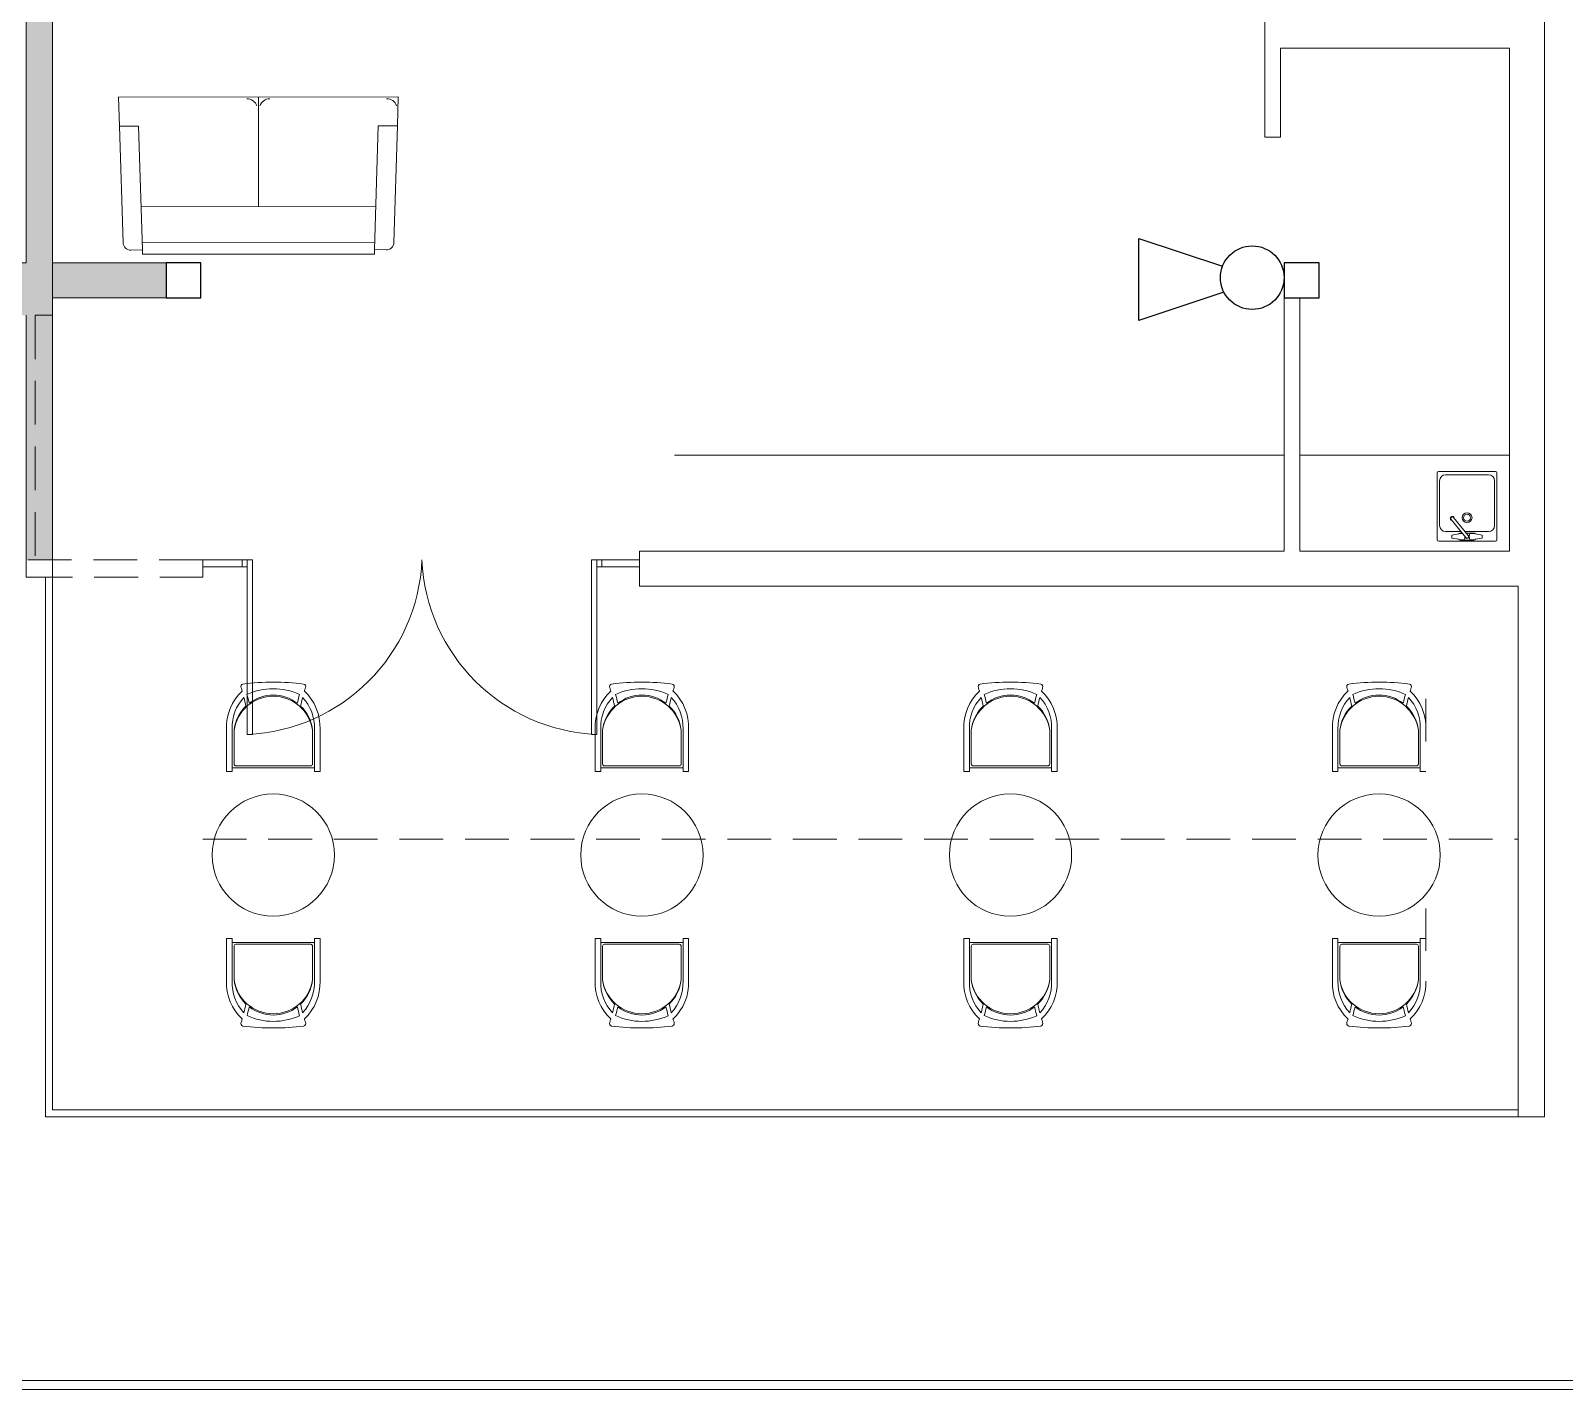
# Model space of a CAD drawing. Header units: metres. Extents: x 51 to 18146, y -212 to 18074.
# Drawn here: x 104.38 to 113.15, y 345.2 to 352.97 of the extents above; entities that cross this region are included whole.
import ezdxf

# ---------------------------------------------------------------- set-up
doc = ezdxf.new("R2010")
doc.units = ezdxf.units.M
doc.linetypes.add('CONTINUA', pattern=[0])
doc.linetypes.add('DASHED2', pattern=[0.375, 0.25, -0.125])
doc.layers.get('0').update_dxf_attribs({"color": 250})
doc.layers.add('EXTINTORES', color=1, linetype='Continuous')
for name, color, linetype, lineweight in [('P0 - Estructura', 250, 'Continuous', 25), ('P0 - Mobiliario', 250, 'Continuous', 9), ('P0 - Paredes', 250, 'Continuous', 20), ('P0 - Pasamanos', 250, 'Continuous', 13), ('P0 - Pergola', 250, 'Continuous', 18), ('P0 - Ventanas', 250, 'Continuous', 15), ('RA Incendios', 1, 'Continuous', 5)]:
    doc.layers.add(name, color=color, linetype=linetype, lineweight=lineweight)
doc.layers.get('0').freeze()

# ---------------------------------------------------------------- blocks, each defined once
blk = doc.blocks.new('-COL40-')
at = {"color": 0}
blk.add_lwpolyline([(-0.2, 0.2), (-0.2, -0.2), (0.2, -0.2), (0.2, 0.2)], close=True, dxfattribs=at)
blk = doc.blocks.new('extintor pqs')
at = {"layer": 'EXTINTORES'}
blk.add_lwpolyline([(102.0299, 70.2583), (102.5164, 70.4199), (102.5164, 69.9509), (102.0381, 70.1092)], dxfattribs=at)
blk.add_circle((101.8684, 70.1746), 0.1819, dxfattribs=at)

msp = doc.modelspace()

# ---------------------------------------------------------------- hatches: boundary and pattern name
at = {"layer": 'P0 - Paredes'}
h = msp.add_hatch(color=256, dxfattribs=at)
h.dxf.hatch_style = 1
h.paths.add_polyline_path([(105.158, 357.9818), (104.5088, 357.9818), (104.5088, 359.2548), (105.3035, 359.1746), (105.3184, 359.3229), (101.7819, 359.6806), (101.7819, 359.53), (101.7819, 359.3802), (101.8568, 359.3802), (101.8568, 357.8819), (102.0016, 357.8818), (102.0016, 357.9818), (102.0016, 359.5078), (104.3589, 359.2699), (104.3589, 358.0317), (103.0604, 358.0317), (103.0604, 357.8819), (104.3589, 357.8819), (104.3589, 351.639), (103.8595, 351.639), (103.8595, 351.3394), (104.3589, 351.3394), (104.3589, 349.941), (104.5088, 349.941), (104.5088, 351.3394), (104.5088, 357.8319), (105.158, 357.8319)])
h = msp.add_hatch(color=256, dxfattribs=at)
h.dxf.hatch_style = 1
h.paths.add_polyline_path([(105.158, 351.639), (104.5088, 351.639), (104.5088, 351.4393), (105.158, 351.4393)])

# ---------------------------------------------------------------- linework, layer by layer
at = {"layer": 'P0 - Mobiliario'}
for p, q in [((104.8863, 352.587), (106.4853, 352.5882)), ((104.8911, 352.4217), (104.8863, 352.587)), ((105.6858, 352.5875), (105.6861, 351.9614)), ((106.4808, 352.4229), (106.4853, 352.5882)), ((111.5507, 350.5403), (108.0647, 350.5403)), ((111.6406, 350.5403), (112.8392, 350.5403)), ((112.4264, 350.4379), (112.4264, 350.0557)), ((112.759, 350.4466), (112.435, 350.4466)), ((112.7196, 350.4271), (112.4744, 350.4271)), ((112.7676, 350.438), (112.7676, 350.0556)), ((112.4398, 350.1375), (112.4398, 350.3925)), ((112.7542, 350.1375), (112.7542, 350.3925)), ((112.5901, 350.0681), (112.5058, 350.172)), ((112.6039, 350.0792), (112.5196, 350.1832)), ((112.5619, 350.1029), (112.4744, 350.1029)), ((112.5098, 350.0825), (112.5497, 350.0891)), ((112.5098, 350.0648), (112.5098, 350.0825)), ((112.5709, 350.0918), (112.5494, 350.0907)), ((112.5494, 350.0907), (112.5494, 350.089)), ((112.5499, 350.0892), (112.5497, 350.0891)), ((112.5497, 350.0891), (112.5497, 350.0891)), ((112.55, 350.0904), (112.5501, 350.0901)), ((112.5501, 350.0901), (112.5501, 350.0897)), ((112.5698, 350.0932), (112.5569, 350.0932)), ((112.7196, 350.1029), (112.5847, 350.1029)), ((112.6372, 350.0932), (112.5926, 350.0932)), ((112.6129, 350.0923), (112.6446, 350.0907)), ((112.644, 350.0901), (112.6439, 350.0897)), ((112.6441, 350.0904), (112.644, 350.0901)), ((112.6441, 350.0892), (112.6444, 350.0891)), ((112.6444, 350.0891), (112.6444, 350.0891)), ((112.6842, 350.0825), (112.6444, 350.0891)), ((112.6842, 350.0648), (112.6842, 350.0825)), ((112.759, 350.047), (112.435, 350.047)), ((112.5098, 350.0648), (112.5497, 350.0583)), ((112.5494, 350.0566), (112.5494, 350.0583)), ((112.5811, 350.0551), (112.5494, 350.0566)), ((112.5499, 350.0581), (112.5497, 350.0583)), ((112.5497, 350.0583), (112.5497, 350.0583)), ((112.55, 350.057), (112.5501, 350.0573)), ((112.5501, 350.0573), (112.5501, 350.0576)), ((112.5569, 350.0542), (112.6372, 350.0542)), ((112.6129, 350.0551), (112.6446, 350.0566)), ((112.644, 350.0573), (112.6439, 350.0576)), ((112.6441, 350.057), (112.644, 350.0573)), ((112.6441, 350.0581), (112.6444, 350.0583)), ((112.6842, 350.0648), (112.6444, 350.0583)), ((112.6444, 350.0583), (112.6444, 350.0583)), ((112.3615, 349.1454), (112.3615, 348.9027)), ((105.5038, 348.973), (105.5038, 348.7303)), ((105.5359, 348.9741), (105.5359, 348.7303)), ((105.5466, 348.9659), (105.5466, 348.7732)), ((105.9956, 348.9659), (105.9956, 348.7732)), ((106.0063, 348.9741), (106.0063, 348.7303)), ((106.0384, 348.973), (106.0384, 348.7303)), ((107.6115, 348.973), (107.6115, 348.7303)), ((107.6436, 348.9741), (107.6436, 348.7303)), ((107.6543, 348.9659), (107.6543, 348.7732)), ((108.1033, 348.9659), (108.1033, 348.7732)), ((108.114, 348.9741), (108.114, 348.7303)), ((108.1461, 348.973), (108.1461, 348.7303)), ((109.7192, 348.973), (109.7192, 348.7303)), ((109.7513, 348.9741), (109.7513, 348.7303)), ((109.762, 348.9659), (109.762, 348.7732)), ((110.2109, 348.9659), (110.2109, 348.7732)), ((110.2217, 348.9741), (110.2217, 348.7303)), ((110.2538, 348.973), (110.2538, 348.7303)), ((111.8268, 348.973), (111.8268, 348.7303)), ((111.8589, 348.9741), (111.859, 348.7303)), ((111.8697, 348.9659), (111.8697, 348.7732)), ((112.3186, 348.9659), (112.3186, 348.7732)), ((112.3294, 348.9741), (112.3293, 348.7303)), ((105.5573, 348.7625), (105.9849, 348.7625)), ((107.665, 348.7625), (108.0926, 348.7625)), ((109.7727, 348.7625), (110.2002, 348.7625)), ((111.8804, 348.7625), (112.3079, 348.7625)), ((105.5038, 348.7303), (105.5359, 348.7303)), ((105.5359, 348.7517), (106.0063, 348.7517)), ((106.0384, 348.7303), (106.0063, 348.7303)), ((107.6115, 348.7303), (107.6436, 348.7303)), ((107.6436, 348.7517), (108.114, 348.7517)), ((108.1461, 348.7303), (108.114, 348.7303)), ((109.7192, 348.7303), (109.7513, 348.7303)), ((109.7513, 348.7517), (110.2217, 348.7517)), ((110.2538, 348.7303), (110.2217, 348.7303)), ((111.8268, 348.7303), (111.859, 348.7303)), ((111.859, 348.7517), (112.3293, 348.7517)), ((112.3615, 348.7303), (112.3293, 348.7303)), ((112.3615, 347.704), (112.3615, 347.9467)), ((105.5038, 347.5316), (105.5038, 347.7743)), ((105.5038, 347.7743), (105.5359, 347.7743)), ((105.5359, 347.5305), (105.5359, 347.7743)), ((106.0063, 347.7529), (105.5359, 347.7529)), ((105.5466, 347.5387), (105.5466, 347.7315)), ((105.9849, 347.7422), (105.5573, 347.7422)), ((105.9956, 347.5387), (105.9956, 347.7315)), ((106.0384, 347.7743), (106.0063, 347.7743)), ((106.0063, 347.5305), (106.0063, 347.7743)), ((106.0384, 347.5316), (106.0384, 347.7743)), ((107.6115, 347.5316), (107.6115, 347.7743)), ((107.6115, 347.7743), (107.6436, 347.7743)), ((107.6436, 347.5305), (107.6436, 347.7743)), ((108.114, 347.7529), (107.6436, 347.7529)), ((107.6543, 347.5387), (107.6543, 347.7315)), ((108.0926, 347.7422), (107.665, 347.7422)), ((108.1033, 347.5387), (108.1033, 347.7315)), ((108.1461, 347.7743), (108.114, 347.7743)), ((108.114, 347.5305), (108.114, 347.7743)), ((108.1461, 347.5316), (108.1461, 347.7743)), ((109.7192, 347.5316), (109.7192, 347.7743)), ((109.7192, 347.7743), (109.7513, 347.7743)), ((109.7513, 347.5305), (109.7513, 347.7743)), ((110.2217, 347.7529), (109.7513, 347.7529)), ((109.762, 347.5387), (109.762, 347.7315)), ((110.2002, 347.7422), (109.7727, 347.7422)), ((110.2109, 347.5387), (110.2109, 347.7315)), ((110.2538, 347.7743), (110.2217, 347.7743)), ((110.2217, 347.5305), (110.2217, 347.7743)), ((110.2538, 347.5316), (110.2538, 347.7743)), ((111.8269, 347.5316), (111.8269, 347.7743)), ((111.8269, 347.7743), (111.859, 347.7743)), ((111.8589, 347.5305), (111.859, 347.7743)), ((112.3293, 347.7529), (111.859, 347.7529)), ((111.8697, 347.5387), (111.8697, 347.7315)), ((112.3079, 347.7422), (111.8804, 347.7422)), ((112.3186, 347.5387), (112.3186, 347.7315)), ((112.3615, 347.7743), (112.3293, 347.7743)), ((112.3294, 347.5305), (112.3293, 347.7743))]:
    msp.add_line(p, q, dxfattribs=at)
for points in [[(105.0229, 351.7142), (104.9572, 351.7122, -0.41423), (104.9121, 351.7548), (104.8911, 352.4217), (105.0007, 352.4219)], [(106.35, 351.7151), (106.4157, 351.7133, 0.41423), (106.4607, 351.7559), (106.4808, 352.4229), (106.3712, 352.4229)]]:
    msp.add_lwpolyline(points, format="xyb", close=True, dxfattribs=at)
for points in [[(105.0152, 351.9608), (106.3574, 351.962)], [(105.0217, 351.7547), (106.3512, 351.7552)], [(105.0229, 351.7142), (105.0236, 351.689)], [(106.3493, 351.689), (105.0236, 351.689)], [(106.35, 351.7151), (106.3493, 351.689)]]:
    msp.add_lwpolyline(points, dxfattribs=at)
for centre, radius in [((112.597, 350.1817), 0.0284), ((112.597, 350.1817), 0.0196), ((105.7711, 348.2523), 0.3496), ((107.8788, 348.2523), 0.3496), ((109.9865, 348.2523), 0.3496), ((112.0941, 348.2523), 0.3496)]:
    msp.add_circle(centre, radius, dxfattribs=at)
for centre, radius, start, end in [((105.6207, 352.5171), 0.0607, 19.42308, 90.62932), ((105.7511, 352.5172), 0.0607, 89.45563, 160.66187), ((106.4193, 352.5178), 0.0607, 19.42308, 90.62932), ((112.435, 350.4379), 0.00864, 90, 180), ((112.4744, 350.3925), 0.0346, 90, 180), ((112.7196, 350.3925), 0.0346, 360, 90), ((112.759, 350.4379), 0.00864, 0.31986, 90), ((112.5127, 350.1776), 0.0117, 358.28769, 259.7858), ((112.5127, 350.1776), 0.00886, 39.03674, 219.03674), ((112.4744, 350.1375), 0.0346, 180, 270), ((112.5493, 350.0901), 0.000694, 51.66267, 79.23499), ((112.5492, 350.0899), 0.000885, 32.0105, 51.66267), ((112.5494, 350.0897), 0.000694, 313.51916, 337.72631), ((112.5492, 350.0898), 0.000885, 337.72631, 357.37848), ((112.6218, 350.0737), 0.0691, 164.74248, 165.47562), ((112.5569, 350.0914), 0.00177, 90, 164.74248), ((112.5341, 350.0737), 0.0506, 338.43288, 1.30597), ((112.597, 350.0737), 0.0106, 185.47943, 72.59405), ((112.597, 350.0737), 0.00886, 219.03674, 39.03674), ((112.66, 350.0737), 0.0506, 158.43288, 201.56712), ((112.6372, 350.0914), 0.00177, 15.25752, 90), ((112.5722, 350.0737), 0.0691, 14.52438, 15.25752), ((112.6448, 350.0898), 0.000885, 182.62152, 202.27369), ((112.6446, 350.0897), 0.000694, 202.27369, 226.48084), ((112.6448, 350.0899), 0.000885, 128.33733, 147.9895), ((112.6447, 350.0901), 0.000694, 100.76501, 128.33733), ((112.7196, 350.1375), 0.0346, 270, 360), ((112.435, 350.0557), 0.00864, 180, 270), ((112.5493, 350.0573), 0.000694, 280.76501, 308.33733), ((112.5492, 350.0574), 0.000885, 308.33733, 327.9895), ((112.5494, 350.0576), 0.000694, 22.27369, 46.48084), ((112.5492, 350.0576), 0.000885, 2.62152, 22.27369), ((112.6218, 350.0737), 0.0691, 194.52438, 195.25752), ((112.5569, 350.0559), 0.00177, 195.25752, 270), ((112.6372, 350.0559), 0.00177, 270, 344.74248), ((112.5722, 350.0737), 0.0691, 344.74248, 345.47562), ((112.6448, 350.0576), 0.000885, 157.72631, 177.37848), ((112.6446, 350.0576), 0.000694, 133.51916, 157.72631), ((112.6448, 350.0574), 0.000885, 212.0105, 231.66267), ((112.6447, 350.0573), 0.000694, 231.66267, 259.23499), ((112.759, 350.0557), 0.00864, 270, 359.68014), ((105.6016, 349.2154), 0.0157, 104.23552, 204.19245), ((104.6668, 348.9118), 0.9673, 16.70579, 17.89415), ((105.7711, 347.826), 1.4153, 82.96228, 97.03772), ((105.7707, 348.8406), 0.363, 65.48022, 114.40701), ((105.9407, 349.2154), 0.0157, 335.80755, 75.76448), ((106.8755, 348.9118), 0.9673, 162.10585, 163.29421), ((107.7092, 349.2154), 0.0157, 104.23552, 204.19245), ((106.7744, 348.9118), 0.9673, 16.70579, 17.89415), ((107.8788, 347.826), 1.4153, 82.96228, 97.03772), ((107.8784, 348.8406), 0.363, 65.48022, 114.40701), ((108.0483, 349.2154), 0.0157, 335.80755, 75.76448), ((108.9831, 348.9118), 0.9673, 162.10585, 163.29421), ((109.8169, 349.2154), 0.0157, 104.23552, 204.19245), ((108.8821, 348.9118), 0.9673, 16.70579, 17.89415), ((109.9865, 347.826), 1.4153, 82.96228, 97.03772), ((109.9861, 348.8406), 0.363, 65.48022, 114.40701), ((110.156, 349.2154), 0.0157, 335.80755, 75.76448), ((111.0908, 348.9118), 0.9673, 162.10585, 163.29421), ((111.9246, 349.2154), 0.0157, 104.23552, 204.19245), ((110.9898, 348.9118), 0.9673, 16.70579, 17.89415), ((112.0941, 347.826), 1.4153, 82.96228, 97.03772), ((112.0938, 348.8406), 0.363, 65.48022, 114.40701), ((112.2637, 349.2154), 0.0157, 335.80755, 75.76448), ((113.1985, 348.9118), 0.9673, 162.10585, 163.29421), ((105.7873, 348.983), 0.2837, 133.16528, 182.01111), ((105.7873, 348.983), 0.2515, 137.05359, 182.01111), ((105.7711, 348.9334), 0.2268, 8.23557, 171.76443), ((104.6668, 348.9118), 0.9673, 11.47996, 14.52132), ((104.4317, 348.8493), 1.2319, 12.71042, 15.14607), ((105.7711, 348.9414), 0.2258, 52.40686, 127.59314), ((107.1105, 348.8493), 1.2319, 164.86818, 167.28958), ((106.8755, 348.9118), 0.9673, 165.50397, 168.52004), ((105.7572, 348.9833), 0.2493, 357.88888, 43.19247), ((105.7549, 348.983), 0.2837, 357.98889, 46.83472), ((107.895, 348.983), 0.2837, 133.16528, 182.01111), ((107.895, 348.983), 0.2515, 137.05359, 182.01111), ((107.8788, 348.9334), 0.2268, 8.23557, 171.76443), ((106.7744, 348.9118), 0.9673, 11.47996, 14.52132), ((106.5394, 348.8493), 1.2319, 12.71042, 15.14607), ((107.8788, 348.9414), 0.2258, 52.40686, 127.59314), ((109.2182, 348.8493), 1.2319, 164.86818, 167.28958), ((108.9831, 348.9118), 0.9673, 165.50397, 168.52004), ((107.8649, 348.9833), 0.2493, 357.88888, 43.19247), ((107.8626, 348.983), 0.2837, 357.98889, 46.83472), ((110.0027, 348.983), 0.2837, 133.16528, 182.01111), ((110.0027, 348.983), 0.2515, 137.05359, 182.01111), ((109.9865, 348.9334), 0.2268, 8.23557, 171.76443), ((108.8821, 348.9118), 0.9673, 11.47996, 14.52132), ((108.647, 348.8493), 1.2319, 12.71042, 15.14607), ((109.9865, 348.9414), 0.2258, 52.40686, 127.59314), ((111.3259, 348.8493), 1.2319, 164.86818, 167.28958), ((111.0908, 348.9118), 0.9673, 165.50397, 168.52004), ((109.9726, 348.9833), 0.2493, 357.88888, 43.19247), ((109.9703, 348.983), 0.2837, 357.98889, 46.83472), ((112.1103, 348.983), 0.2837, 133.16528, 182.01111), ((112.1103, 348.983), 0.2515, 137.05359, 182.01111), ((112.0941, 348.9334), 0.2268, 8.23557, 171.76443), ((110.9898, 348.9118), 0.9673, 11.47996, 14.52132), ((110.7547, 348.8493), 1.2319, 12.71042, 15.14607), ((112.0941, 348.9414), 0.2258, 52.40686, 127.59314), ((113.4336, 348.8493), 1.2319, 164.86818, 167.28958), ((113.1985, 348.9118), 0.9673, 165.50397, 168.52004), ((112.0803, 348.9833), 0.2493, 357.88888, 43.19247), ((112.078, 348.983), 0.2837, 357.98889, 46.83472), ((105.7711, 348.9414), 0.2258, 133.8356, 173.77908), ((105.7711, 348.9414), 0.2258, 6.22092, 46.1644), ((107.8788, 348.9414), 0.2258, 133.8356, 173.77908), ((107.8788, 348.9414), 0.2258, 6.22092, 46.1644), ((109.9865, 348.9414), 0.2258, 133.8356, 173.77908), ((109.9865, 348.9414), 0.2258, 6.22092, 46.1644), ((112.0941, 348.9414), 0.2258, 133.8356, 173.77908), ((112.0941, 348.9414), 0.2258, 6.22092, 46.1644), ((105.5573, 348.7732), 0.0107, 180, 270), ((105.9849, 348.7732), 0.0107, 270, 360), ((107.665, 348.7732), 0.0107, 180, 270), ((108.0926, 348.7732), 0.0107, 270, 360), ((109.7727, 348.7732), 0.0107, 180, 270), ((110.2002, 348.7732), 0.0107, 270, 360), ((111.8804, 348.7732), 0.0107, 180, 270), ((112.3079, 348.7732), 0.0107, 270, 360), ((105.5573, 347.7315), 0.0107, 90, 180), ((105.9849, 347.7315), 0.0107, 360, 90), ((107.665, 347.7315), 0.0107, 90, 180), ((108.0926, 347.7315), 0.0107, 360, 90), ((109.7727, 347.7315), 0.0107, 90, 180), ((110.2002, 347.7315), 0.0107, 360, 90), ((111.8804, 347.7315), 0.0107, 90, 180), ((112.3079, 347.7315), 0.0107, 360, 90), ((105.7873, 347.5217), 0.2837, 177.98889, 226.83472), ((105.785, 347.5213), 0.2493, 177.88888, 223.19247), ((105.7711, 347.5632), 0.2258, 186.22092, 226.1644), ((105.7711, 347.5712), 0.2268, 188.23557, 351.76443), ((105.7711, 347.5632), 0.2258, 313.8356, 353.77908), ((105.7549, 347.5217), 0.2515, 317.05359, 2.01111), ((105.7549, 347.5217), 0.2837, 313.16528, 2.01111), ((107.895, 347.5217), 0.2837, 177.98889, 226.83472), ((107.8927, 347.5213), 0.2493, 177.88888, 223.19247), ((107.8788, 347.5632), 0.2258, 186.22092, 226.1644), ((107.8788, 347.5712), 0.2268, 188.23557, 351.76443), ((107.8788, 347.5632), 0.2258, 313.8356, 353.77908), ((107.8626, 347.5217), 0.2515, 317.05359, 2.01111), ((107.8626, 347.5217), 0.2837, 313.16528, 2.01111), ((110.0027, 347.5217), 0.2837, 177.98889, 226.83472), ((110.0004, 347.5213), 0.2493, 177.88888, 223.19247), ((109.9865, 347.5632), 0.2258, 186.22092, 226.1644), ((109.9865, 347.5712), 0.2268, 188.23557, 351.76443), ((109.9865, 347.5632), 0.2258, 313.8356, 353.77908), ((109.9703, 347.5217), 0.2515, 317.05359, 2.01111), ((109.9703, 347.5217), 0.2837, 313.16528, 2.01111), ((112.1103, 347.5217), 0.2837, 177.98889, 226.83472), ((112.108, 347.5213), 0.2493, 177.88888, 223.19247), ((112.0941, 347.5632), 0.2258, 186.22092, 226.1644), ((112.0941, 347.5712), 0.2268, 188.23557, 351.76443), ((112.0941, 347.5632), 0.2258, 313.8356, 353.77908), ((112.078, 347.5217), 0.2515, 317.05359, 2.01111), ((112.078, 347.5217), 0.2837, 313.16528, 2.01111), ((104.6668, 347.5928), 0.9673, 345.50397, 348.52004), ((104.4317, 347.6553), 1.2319, 344.86818, 347.28958), ((105.7711, 347.5632), 0.2258, 232.40686, 307.59314), ((107.1105, 347.6553), 1.2319, 192.71042, 195.14607), ((106.8755, 347.5928), 0.9673, 191.47996, 194.52132), ((106.7744, 347.5928), 0.9673, 345.50397, 348.52004), ((106.5394, 347.6553), 1.2319, 344.86818, 347.28958), ((107.8788, 347.5632), 0.2258, 232.40686, 307.59314), ((109.2182, 347.6553), 1.2319, 192.71042, 195.14607), ((108.9831, 347.5928), 0.9673, 191.47996, 194.52132), ((108.8821, 347.5928), 0.9673, 345.50397, 348.52004), ((108.6471, 347.6553), 1.2319, 344.86818, 347.28958), ((109.9865, 347.5632), 0.2258, 232.40686, 307.59314), ((111.3259, 347.6553), 1.2319, 192.71042, 195.14607), ((111.0908, 347.5928), 0.9673, 191.47996, 194.52132), ((110.9898, 347.5928), 0.9673, 345.50397, 348.52004), ((110.7547, 347.6553), 1.2319, 344.86818, 347.28958), ((112.0941, 347.5632), 0.2258, 232.40686, 307.59314), ((113.4336, 347.6553), 1.2319, 192.71042, 195.14607), ((113.1985, 347.5928), 0.9673, 191.47996, 194.52132), ((105.6016, 347.2892), 0.0157, 155.80755, 255.76448), ((104.6668, 347.5928), 0.9673, 342.10585, 343.29421), ((105.7711, 348.6786), 1.4153, 262.96228, 277.03772), ((105.7715, 347.664), 0.363, 245.48022, 294.40701), ((105.9407, 347.2892), 0.0157, 284.23552, 24.19245), ((106.8755, 347.5928), 0.9673, 196.70579, 197.89415), ((107.7092, 347.2892), 0.0157, 155.80755, 255.76448), ((106.7744, 347.5928), 0.9673, 342.10585, 343.29421), ((107.8788, 348.6786), 1.4153, 262.96228, 277.03772), ((107.8792, 347.664), 0.363, 245.48022, 294.40701), ((108.0483, 347.2892), 0.0157, 284.23552, 24.19245), ((108.9831, 347.5928), 0.9673, 196.70579, 197.89415), ((109.8169, 347.2892), 0.0157, 155.80755, 255.76448), ((108.8821, 347.5928), 0.9673, 342.10585, 343.29421), ((109.9865, 348.6786), 1.4153, 262.96228, 277.03772), ((109.9868, 347.664), 0.363, 245.48022, 294.40701), ((110.156, 347.2892), 0.0157, 284.23552, 24.19245), ((111.0908, 347.5928), 0.9673, 196.70579, 197.89415), ((111.9246, 347.2892), 0.0157, 155.80755, 255.76448), ((110.9898, 347.5928), 0.9673, 342.10585, 343.29421), ((112.0941, 348.6786), 1.4153, 262.96228, 277.03772), ((112.0945, 347.664), 0.363, 245.48022, 294.40701), ((112.2637, 347.2892), 0.0157, 284.23552, 24.19245), ((113.1985, 347.5928), 0.9673, 196.70579, 197.89415)]:
    msp.add_arc(centre, radius, start, end, dxfattribs=at)
at = {"layer": 'P0 - Paredes'}
for p, q in [((111.4408, 353.0674), (111.4408, 352.3582)), ((113.039, 353.0674), (113.039, 349.7912)), ((111.5307, 352.8676), (111.5307, 352.3582)), ((111.5307, 352.8676), (112.8392, 352.8676)), ((112.8392, 352.8676), (112.8392, 349.9909)), ((111.4408, 352.3582), (111.5307, 352.3582)), ((111.5507, 351.4393), (111.5507, 349.9909)), ((111.6406, 351.4393), (111.6406, 349.9909)), ((111.5507, 349.9909), (107.8649, 349.9909)), ((107.8649, 349.9909), (107.8649, 349.7912)), ((108.0875, 349.9909), (108.0875, 349.9909)), ((112.8392, 349.9909), (111.6406, 349.9909)), ((112.8891, 349.7912), (107.8649, 349.7912))]:
    msp.add_line(p, q, dxfattribs=at)
for points in [[(104.5088, 351.3394), (104.5088, 357.8319), (105.158, 357.8319), (105.158, 357.9818), (104.5088, 357.9818), (104.5088, 359.2548), (105.3035, 359.1746), (105.3184, 359.3229), (101.7819, 359.6806), (101.7819, 359.53), (101.7819, 359.3802), (101.8568, 359.3802), (101.8568, 357.8819), (102.0016, 357.8818), (102.0016, 357.9818), (102.0016, 359.5078), (104.3589, 359.2699), (104.3589, 358.0317), (103.0604, 358.0317), (103.0604, 357.8819), (104.3589, 357.8819), (104.3589, 351.639), (103.8595, 351.639), (103.8595, 351.3394)], [(104.5088, 351.3394), (104.5088, 349.8411), (104.3589, 349.8411), (104.3589, 351.3394)], [(113.039, 349.7912), (113.039, 346.7546), (112.8891, 346.7546), (112.8891, 349.7912)]]:
    msp.add_lwpolyline(points, dxfattribs=at)
msp.add_lwpolyline([(105.158, 351.639), (104.5088, 351.639), (104.5088, 351.4393), (105.158, 351.4393)], close=True, dxfattribs=at)
at = {"layer": 'P0 - Pasamanos', "linetype": 'CONTINUA', "transparency": 33554687}
for points in [[(57.7125, 357.8319), (57.7125, 348.193), (99.3147, 348.193), (99.3147, 345.1964), (116.7447, 345.1964)], [(57.7624, 357.8319), (57.7624, 348.2429), (99.3647, 348.2429), (99.3647, 345.2464), (116.7447, 345.2464)]]:
    msp.add_lwpolyline(points, dxfattribs=at)
at = {"layer": 'P0 - Pergola', "linetype": 'DASHED2'}
msp.add_line((105.3678, 348.3428), (112.8891, 348.3428), dxfattribs=at)
for points in [[(104.5088, 351.3394), (104.4089, 351.3394), (104.4089, 349.941), (104.5088, 349.941)], [(92.3727, 349.941), (92.3727, 349.8411), (105.3678, 349.8411), (105.3678, 349.941)]]:
    msp.add_lwpolyline(points, close=True, dxfattribs=at)
at = {"layer": 'P0 - Ventanas'}
for p, q in [((105.3678, 349.941), (105.5925, 349.941)), ((105.3678, 349.901), (105.5925, 349.901)), ((107.6501, 349.941), (107.8649, 349.941)), ((107.6501, 349.901), (107.8649, 349.901)), ((104.4688, 346.7546), (104.4688, 349.8411)), ((104.5088, 346.7946), (104.5088, 349.8411)), ((112.8891, 346.7546), (104.4688, 346.7546)), ((112.8891, 346.7946), (104.5088, 346.7946))]:
    msp.add_line(p, q, dxfattribs=at)
for points in [[(105.6225, 349.941), (105.5925, 349.941), (105.5925, 349.901), (105.6225, 349.901)], [(105.6225, 348.9421), (105.6225, 349.941), (105.6524, 349.941), (105.6524, 348.9421)], [(107.6202, 348.9421), (107.6202, 349.941), (107.5902, 349.941), (107.5902, 348.9421)], [(107.6202, 349.941), (107.6501, 349.941), (107.6501, 349.901), (107.6202, 349.901)]]:
    msp.add_lwpolyline(points, close=True, dxfattribs=at)
for centre, start, end in [((105.5778, 349.9857), 272.45202, 357.54796), ((107.6649, 349.9857), 182.45204, 267.54798)]:
    msp.add_arc(centre, 1.0445, start, end, dxfattribs=at)

# ---------------------------------------------------------------- block references
at = {"layer": 'P0 - Estructura', "transparency": 33554687, "xscale": 0.4994268474869228, "yscale": 0.4994268474869228, "zscale": 0.4994268474869228}
for p in [(105.2579, 351.5392), (111.6506, 351.5392)]:
    msp.add_blockref('-COL40-', p, dxfattribs=at)
at = {"layer": 'RA Incendios', "rotation": 180}
msp.add_blockref('extintor pqs', (213.2371, 421.7293), dxfattribs=at)

doc.saveas('drawing.dxf')
